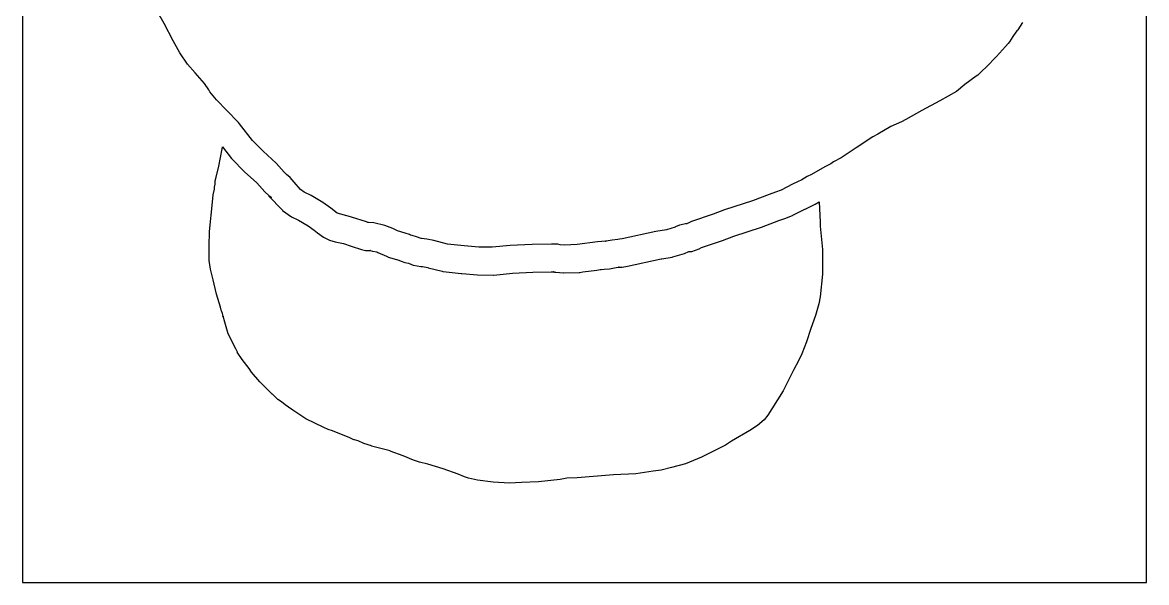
# Model space of a CAD drawing. Extents: x -186 to 210, y 0 to 2266.
# Drawn here: x 14 to 210, y 570 to 667.6 of the extents above; entities that cross this region are included whole.
import ezdxf

# ---------------------------------------------------------------- set-up
doc = ezdxf.new("R2010")
doc.units = 0

msp = doc.modelspace()

# ---------------------------------------------------------------- linework, layer by layer
at = {"layer": 'Calque_1'}
for p, q in [((14.0001, 815.999), (14.0001, 570)), ((210, 570), (210, 815.999)), ((38.6849, 667.462), (36.725375, 670.842581)), ((40.2781, 664.43), (38.6849, 667.46239)), ((188.392, 667.617), (187.579701, 666.3447)), ((186.696, 665.151), (186.121802, 664.249804)), ((187.212, 665.926), (186.696301, 665.150798)), ((187.278, 666.017), (187.212, 665.92601)), ((187.38, 666.143), (187.277699, 666.017402)), ((187.537, 666.307), (187.380901, 666.143197)), ((187.569999, 666.334946), (187.536997, 666.306953)), ((187.58, 666.345), (187.569999, 666.334946)), ((41.4518, 662.323793), (40.2781, 664.4296)), ((185.399, 663.447), (183.8425, 661.7138)), ((185.855, 663.948), (185.399801, 663.447197)), ((186.089474, 664.223115), (185.8543, 663.947687)), ((186.122, 664.25), (186.089474, 664.223115)), ((42.7653, 660.356), (41.4518, 662.323793)), ((183.843, 661.714), (182.0229, 659.82162)), ((44.089463, 658.832404), (42.7652, 660.35599)), ((45.7237, 656.981), (44.089463, 658.832404)), ((181.313, 659.215), (180.558002, 658.43321)), ((182.023, 659.821), (181.313002, 659.214787)), ((46.4787, 655.866), (45.723702, 656.98071)), ((178.307, 656.799), (176.8781, 655.597)), ((180.294, 658.24), (178.3065, 656.79929)), ((180.574074, 658.449675), (180.294499, 658.239696)), ((180.558, 658.433), (180.574074, 658.449675)), ((46.6911, 655.529), (46.478701, 655.865894)), ((47.8393, 654.131), (46.6911, 655.5294)), ((176.878, 655.597), (173.963589, 653.962751)), ((49.6454, 652.295), (47.8393, 654.1311)), ((173.963589, 653.962751), (170.83551, 652.30262)), ((51.6417, 650.202), (49.6454, 652.2948)), ((168.017, 650.734), (167.252199, 650.280796)), ((168.017, 650.734), (168.017, 650.734)), ((170.835, 652.303), (168.0171, 650.7336)), ((51.6807, 650.161), (51.641698, 650.201984)), ((51.8284, 649.973), (51.680702, 650.161595)), ((54.1265, 647.04), (51.8284, 649.97211)), ((165.439, 649.493), (163.1456, 648.13281)), ((165.44, 649.493), (165.439, 649.493)), ((167.252, 650.28), (165.4397, 649.492998)), ((55.994275, 645.16317), (54.1265, 647.0404)), ((162.27, 647.672), (159.362555, 645.777151)), ((163.146, 648.133), (162.2695, 647.672096)), ((48.2523, 642.582), (48.794899, 645.5942)), ((48.7949, 645.595), (48.887901, 645.935492)), ((48.8879, 645.935), (48.879486, 645.943731)), ((48.8795, 645.944), (50.4717, 643.91208)), ((58.2255, 643.067), (55.994275, 645.16317)), ((159.362555, 645.777151), (156.74581, 644.00861)), ((50.4717, 643.912), (50.503699, 643.879007)), ((50.5037, 643.879), (52.7222, 641.60782)), ((59.6517, 641.521), (58.2255, 643.0672)), ((154.959, 643.005), (153.8975, 642.464404)), ((155.403, 643.317), (154.959101, 643.004898)), ((155.029, 643.029), (154.975999, 643.004923)), ((154.976, 643.005), (155.029001, 643.029077)), ((156.745, 644.009), (155.4025, 643.317089)), ((47.7604, 640.665), (48.252299, 642.5828)), ((52.7222, 641.608), (54.8445, 639.63918)), ((60.0615, 641.117), (59.651701, 641.520595)), ((59.9766, 641.19), (60.077898, 641.117002)), ((59.97685, 641.182316), (59.976601, 641.190277)), ((60.1058, 641.09), (59.97685, 641.182316)), ((60.674038, 640.587889), (60.0615, 641.117)), ((60.0778, 641.117), (60.105798, 641.090012)), ((60.0779, 641.117), (60.0778, 641.117)), ((151.561, 641.099), (150.838601, 640.787401)), ((153.897, 642.464), (151.5607, 641.0987)), ((151.561, 641.099), (151.561, 641.099)), ((47.508, 638.906), (47.575, 639.441886)), ((47.575, 639.442), (47.585001, 639.599109)), ((47.585, 639.599), (47.625002, 639.945683)), ((47.625, 639.994), (47.760398, 640.664691)), ((47.625, 639.946), (47.625, 639.994)), ((54.8445, 639.639), (56.2542, 638.10881)), ((61.3576, 639.759), (60.674038, 640.587889)), ((62.4826, 638.507), (61.3576, 639.75969)), ((148.278, 639.425), (146.3107, 638.4122)), ((149.157, 639.857), (148.278502, 639.425015)), ((149.87, 640.21), (149.156801, 639.856993)), ((150.838, 640.787), (149.8696, 640.209309)), ((47.1116, 636.287), (47.246498, 637.60071)), ((47.2465, 637.601), (47.463, 638.587498)), ((47.463, 638.587), (47.498002, 638.89389)), ((47.498, 638.894), (47.508001, 638.905906)), ((56.2542, 638.109), (56.947198, 637.437806)), ((56.9472, 637.438), (57.320211, 637.161018)), ((56.9844, 637.359), (57.784899, 636.534295)), ((56.985113, 637.378873), (56.984402, 637.358692)), ((57.327, 637.152), (56.985113, 637.378873)), ((57.320211, 637.161018), (57.423678, 637.089917)), ((57.423678, 637.089917), (57.326998, 637.1527)), ((63.1234, 638.029), (62.482598, 638.506493)), ((64.3223, 637.451), (63.1234, 638.028717)), ((66.3728, 636.253), (64.3223, 637.45188)), ((144.204, 637.655), (141.2832, 636.54759)), ((145.333, 638.053), (144.2044, 637.655596)), ((146.311, 638.412), (145.332802, 638.052802)), ((46.62745, 631.168009), (47.111601, 636.2875)), ((57.7849, 636.534), (58.447725, 635.746157)), ((58.447725, 635.746157), (59.3135, 634.87461)), ((67.7882, 635.262), (66.3728, 636.252123)), ((68.8775, 634.385), (67.7882, 635.261987)), ((141.283, 636.548), (136.41201, 634.95481)), ((148.347, 634.011), (150.4115, 635.06261)), ((150.412, 635.062), (150.492999, 635.102984)), ((150.493, 635.103), (151.287199, 635.492704)), ((151.287, 635.493), (152.209498, 635.955015)), ((152.21, 635.955), (152.9014, 636.371983)), ((152.901, 636.372), (153.064798, 632.79291)), ((59.3135, 634.875), (59.343501, 634.854098)), ((59.3435, 634.854), (60.9175, 633.73579)), ((60.9175, 633.736), (60.935492, 633.723035)), ((60.9355, 633.723), (62.1282, 633.148405)), ((62.1282, 633.148), (63.8232, 632.154808)), ((71.1808, 633.763), (68.8775, 634.385696)), ((71.3559, 633.705), (71.180799, 633.762997)), ((73.9604, 632.846), (71.3559, 633.704413)), ((134.441, 634.183), (130.67851, 632.9034)), ((136.412, 634.955), (134.4405, 634.183)), ((142.869, 631.959), (145.9122, 633.10991)), ((145.912, 633.11), (146.9455, 633.473775)), ((146.946, 633.473), (148.2416, 633.956102)), ((148.242, 633.957), (148.347899, 634.011001)), ((46.532675, 628.645725), (46.62745, 631.168009)), ((63.8232, 632.155), (64.8443, 631.443404)), ((64.8443, 631.443), (65.4296, 630.934938)), ((74.2152, 632.762), (73.960401, 632.846005)), ((74.3092, 632.74), (74.215199, 632.76196)), ((74.3262, 632.74), (74.3092, 632.74)), ((75.2471, 632.676), (74.326203, 632.740003)), ((75.2476, 632.676), (75.2471, 632.676)), ((75.2706, 632.676), (75.2476, 632.676)), ((77.1883, 632.245), (75.2706, 632.676508)), ((77.2003, 632.245), (77.1883, 632.245)), ((78.57065, 631.687902), (77.2003, 632.245183)), ((79.4043, 631.283), (78.57065, 631.687902)), ((80.7437, 630.915), (79.4043, 631.283008)), ((124.435, 631.168), (118.56971, 629.92459)), ((126.292, 631.475), (124.4353, 631.168613)), ((127.81, 631.92), (126.2917, 631.474575)), ((127.861813, 631.98368), (127.8099, 631.920216)), ((128.554, 632.266), (127.861813, 631.98368)), ((128.58, 632.279), (128.553992, 632.266035)), ((129.922, 632.604), (128.5805, 632.278986)), ((129.813, 632.507), (129.922, 632.603996)), ((130.211, 632.686), (129.813099, 632.506719)), ((130.678, 632.903), (130.196763, 632.702063)), ((130.196763, 632.702063), (130.210302, 632.685989)), ((138.031, 630.377), (142.86899, 631.95881)), ((153.065, 632.793), (153.076007, 632.539794)), ((153.076, 632.54), (153.113999, 632.126007)), ((153.114, 632.126), (153.4897, 628.04772)), ((65.4296, 630.934938), (66.482, 630.1929)), ((66.482, 630.193), (67.552856, 629.680645)), ((67.552856, 629.680645), (68.51455, 629.383041)), ((68.51455, 629.383041), (69.9603, 629.08098)), ((81.4786, 630.652), (80.743702, 630.914996)), ((81.6517, 630.564), (81.478599, 630.652)), ((81.9767, 630.469), (81.651702, 630.564012)), ((82.723, 630.283), (81.976701, 630.468499)), ((83.5188, 629.979), (82.723, 630.2829)), ((83.5818, 629.941), (83.5188, 629.978994)), ((84.4995, 629.875), (83.581799, 629.940987)), ((85.7129, 629.615), (84.4995, 629.875403)), ((88.1107, 629), (85.7129, 629.614997)), ((114.243, 629.369), (110.7032, 628.897196)), ((115.04, 629.434), (114.2431, 629.369018)), ((115.75, 629.503), (115.040002, 629.433997)), ((115.676, 629.484), (115.766998, 629.501992)), ((115.767, 629.502), (115.676002, 629.484008)), ((116.81, 629.699), (115.7501, 629.5026)), ((117.803, 629.816), (116.809803, 629.699689)), ((118.101, 629.837), (117.803799, 629.816098)), ((118.57, 629.925), (118.100802, 629.837)), ((132.42, 628.371), (136.0751, 629.61131)), ((136.075, 629.611), (138.0309, 630.376783)), ((46.5798, 626.159), (46.532675, 628.645725)), ((69.9603, 629.081), (71.297413, 628.616505)), ((71.297413, 628.616505), (73.1074, 628.05212)), ((73.1074, 628.052), (73.811199, 627.897484)), ((73.8112, 627.898), (74.494398, 627.869002)), ((74.4944, 627.869), (74.5614, 627.889902)), ((74.5614, 627.89), (74.657401, 627.87386)), ((74.6574, 627.874), (74.601935, 627.85918)), ((74.601935, 627.85918), (75.01355, 627.76014)), ((75.01355, 627.76014), (75.7876, 627.61201)), ((75.7875, 627.611), (75.758499, 627.623965)), ((75.7585, 627.624), (75.787501, 627.611035)), ((75.7876, 627.612), (75.94, 627.544002)), ((75.94, 627.544), (77.451, 626.866985)), ((91.019, 628.7), (88.1107, 628.999693)), ((93.581675, 628.472736), (91.019, 628.700303)), ((95.9231, 628.429), (93.581675, 628.472736)), ((99.0454, 628.736), (95.92311, 628.428502)), ((102.849, 628.922), (99.0456, 628.735998)), ((106.237, 628.988), (102.8486, 628.922013)), ((106.238, 628.988), (106.237, 628.988)), ((107.177, 628.965), (106.2375, 628.988019)), ((107.376, 628.95), (107.177502, 628.965081)), ((107.779, 628.876), (107.3755, 628.950004)), ((108.538, 628.82), (107.7793, 628.876012)), ((110.704, 628.897), (108.5383, 628.81998)), ((127.426, 626.753), (129.461, 627.352492)), ((129.461, 627.352), (130.219599, 627.683205)), ((130.22, 627.684), (130.705801, 627.704902)), ((130.705, 627.705), (131.9824, 628.178418)), ((131.983, 628.178), (132.004008, 628.188054)), ((132.004, 628.188), (132.420499, 628.37088)), ((153.49, 628.047), (153.489471, 623.74451)), ((46.814139, 624.599896), (46.579801, 626.1584)), ((77.451, 626.867), (77.6996, 626.755902)), ((77.6996, 626.756), (77.757599, 626.739067)), ((77.7576, 626.739), (79.2345, 626.314688)), ((79.2345, 626.314), (79.268502, 626.303946)), ((79.268502, 626.303946), (79.269, 626.304)), ((79.269, 626.304), (79.584198, 626.194912)), ((79.5842, 626.195), (79.621202, 626.169071)), ((79.6212, 626.169), (80.022797, 626.001016)), ((80.0228, 626.001), (80.689401, 625.801584)), ((80.6894, 625.802), (81.2888, 625.659813)), ((81.2888, 625.66), (82.129597, 625.342183)), ((82.1296, 625.342), (82.163602, 625.331946)), ((82.1636, 625.332), (83.4881, 625.105199)), ((119.512, 625.163), (125.39119, 626.40728)), ((125.391, 626.407), (125.482998, 626.422081)), ((125.483, 626.422), (127.2891, 626.730001)), ((127.289, 626.73), (127.425998, 626.753019)), ((47.2563, 622.772), (46.814139, 624.599896)), ((83.4881, 625.105), (83.5091, 625.105)), ((83.5091, 625.105), (83.766399, 625.084892)), ((83.7664, 625.085), (84.6625, 624.887092)), ((84.6625, 624.887), (84.759499, 624.862923)), ((84.7595, 624.863), (87.1578, 624.256787)), ((87.1578, 624.257), (87.2834, 624.226017)), ((87.2834, 624.226), (87.377401, 624.214888)), ((87.3774, 624.215), (90.4909, 623.881705)), ((90.4909, 623.882), (90.592698, 623.871946)), ((90.5927, 623.872), (93.3574, 623.628584)), ((93.3574, 623.628), (96.1107, 623.587016)), ((96.1107, 623.587), (96.1967, 623.587)), ((96.1967, 623.587), (99.4389, 623.901695)), ((99.4389, 623.902), (103.0164, 624.075699)), ((103.016, 624.076), (106.1729, 624.142014)), ((106.173, 624.142), (106.174, 624.142)), ((106.174, 624.142), (106.682499, 624.130094)), ((106.682, 624.13), (106.589999, 624.166989)), ((106.59, 624.167), (106.7874, 624.125011)), ((106.788, 624.125), (106.811, 624.125)), ((106.811, 624.125), (106.812, 624.125)), ((106.812, 624.125), (107.021298, 624.078989)), ((107.021, 624.079), (108.2726, 623.982004)), ((108.273, 623.982), (108.344, 623.982)), ((108.344, 623.982), (111.0962, 624.065)), ((111.096, 624.065), (111.161, 624.065)), ((111.161, 624.065), (111.6959, 624.136014)), ((111.696, 624.136), (114.1744, 624.465194)), ((114.174, 624.465), (114.7481, 624.540988)), ((114.748, 624.541), (114.913975, 624.552979)), ((114.913975, 624.552979), (115.452399, 624.598018)), ((115.453, 624.598), (116.387298, 624.686)), ((116.387, 624.686), (117.5259, 624.898381)), ((117.526, 624.898), (117.879001, 624.945016)), ((117.526, 624.898), (117.526, 624.898)), ((117.879, 624.945), (117.917, 624.945)), ((117.917, 624.945), (118.046699, 624.961933)), ((117.941, 624.941), (118.072, 624.941)), ((118.047, 624.962), (117.941101, 624.941098)), ((118.072, 624.941), (118.567101, 624.985979)), ((118.568, 624.986), (119.512098, 625.162318)), ((153.489, 623.745), (153.081301, 619.80049)), ((47.8444, 620.233), (47.256301, 622.77241)), ((48.5069, 618.012), (47.8444, 620.23299)), ((153.081, 619.8), (152.880499, 618.5567)), ((48.6247, 617.469), (48.5069, 618.011607)), ((48.6837, 617.372), (48.624701, 617.468996)), ((152.881, 618.557), (152.2558, 616.528629)), ((48.8744, 616.905), (48.683699, 617.372095)), ((49.0077, 616.423), (48.8744, 616.905705)), ((48.9517, 616.487), (49.007699, 616.422997)), ((48.9877, 616.289), (48.951701, 616.486405)), ((49.0087, 616.42), (48.987692, 616.289296)), ((49.3007, 615.365), (49.008701, 616.41968)), ((152.2558, 616.528629), (151.4536, 614.2766)), ((49.8753, 613.32), (49.3007, 615.36531)), ((151.453, 614.277), (150.686064, 611.94756)), ((51.2235, 610.742), (49.8753, 613.3197)), ((150.686064, 611.94756), (149.9198, 609.86802)), ((51.465425, 610.149699), (51.223501, 610.742008)), ((51.4447, 610.125), (51.465425, 610.149699)), ((52.284813, 608.85041), (51.4447, 610.12508)), ((149.92, 609.868), (149.242501, 608.5409)), ((53.5051, 607.286), (52.284813, 608.85041)), ((149.243, 608.541), (148.5082, 607.1504)), ((53.9428, 606.639), (53.5051, 607.286514)), ((55.3923, 605.004), (53.9428, 606.63849)), ((148.508, 607.15), (146.6151, 603.38639)), ((57.5193, 602.859), (55.3923, 605.0036)), ((58.5538, 601.914), (57.5193, 602.859699)), ((59.1874, 601.508), (58.5538, 601.914108)), ((146.615, 603.386), (144.6404, 600.26633)), ((59.8054, 600.991), (59.187403, 601.507281)), ((60.3589, 600.566), (59.8054, 600.991793)), ((61.1532, 600.064), (60.358901, 600.565808)), ((63.4135, 598.525), (61.1532, 600.06389)), ((144.64, 600.267), (143.960826, 599.16678)), ((66.5306, 597.042), (63.41351, 598.52462)), ((143.309, 598.363), (142.173814, 597.377743)), ((143.960826, 599.16678), (143.3088, 598.3638)), ((66.5406, 597.042), (66.5306, 597.042)), ((67.324, 596.669), (66.540601, 597.042088)), ((68.077, 596.463), (67.324002, 596.668687)), ((71.0954, 595.222), (68.077, 596.46382)), ((140.824964, 596.470321), (137.66031, 594.6159)), ((142.173814, 597.377743), (140.824964, 596.470321)), ((71.6535, 594.942), (71.095402, 595.221479)), ((72.5263, 594.708), (71.653499, 594.942103)), ((71.6539, 594.942), (71.7169, 594.89501)), ((71.7169, 594.895), (71.6539, 594.94199)), ((73.5221, 594.257), (72.526302, 594.707611)), ((74.844, 593.802), (73.5221, 594.257797)), ((136.587, 593.921), (135.4237, 593.385722)), ((137.661, 594.616), (136.5872, 593.920888)), ((74.868, 593.792), (74.844002, 593.802054)), ((78.1091, 592.934), (74.86801, 593.791805)), ((78.1381, 592.924), (78.109099, 592.934054)), ((80.3659, 592.088), (78.1381, 592.92358)), ((82.1673, 591.317), (80.3659, 592.088498)), ((135.423, 593.386), (132.429089, 591.871201)), ((135.423, 593.386), (135.423, 593.386)), ((83.25675, 590.96282), (82.1673, 591.31702)), ((84.6576, 590.639), (83.25675, 590.96282)), ((87.3448, 589.833), (84.65761, 590.639184)), ((127.192, 590.033), (125.3533, 589.60718)), ((129.584, 590.674), (127.19241, 590.032704)), ((132.429089, 591.871201), (129.58361, 590.6745)), ((89.9441, 588.89), (87.3448, 589.832603)), ((91.081, 588.397), (89.9441, 588.889998)), ((91.7776, 588.193), (91.081003, 588.397099)), ((93.3584, 587.865), (91.7776, 588.192607)), ((108.917, 588.166), (107.7755, 587.975791)), ((110.697, 588.222), (108.9162, 588.165988)), ((117.056, 588.746), (110.69781, 588.222496)), ((120.972, 588.954), (117.0554, 588.745826)), ((120.973, 588.954), (120.972, 588.954)), ((123.979, 589.428), (120.9724, 588.954079)), ((125.353, 589.607), (123.979, 589.427719)), ((96.0962, 587.511), (93.3584, 587.865488)), ((98.9126, 587.344), (96.0962, 587.510396)), ((101.005, 587.409), (98.9121, 587.344018)), ((101.006, 587.409), (101.005, 587.409)), ((104.001, 587.531), (101.0064, 587.409001)), ((107.775, 587.976), (104.0005, 587.531104)), ((14.0001, 570), (210, 570))]:
    msp.add_line(p, q, dxfattribs=at)

doc.saveas('drawing.dxf')
